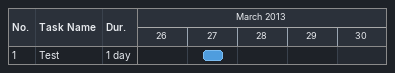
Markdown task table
| ID | Task | Duration | Start | Finish |
|---|---|---|---|---|
| 1 | Test | 1d | 2013-03-27 | 2013-03-27 |
